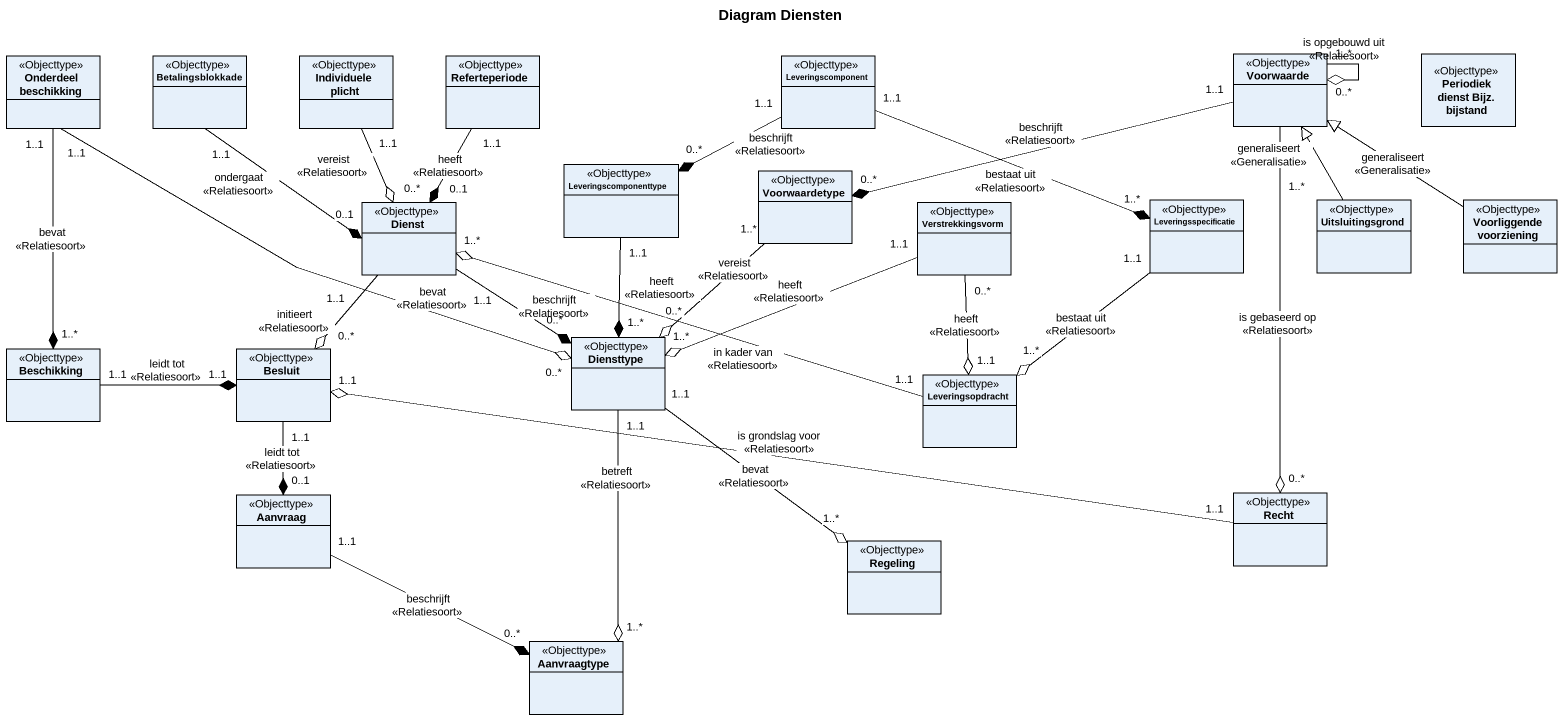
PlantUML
@startuml
title Diagram Diensten
hide circle
hide empty members
class "Onderdeel beschikking" as Onderdeel_beschikking <<Objecttype>>
class Betalingsblokkade <<Objecttype>>
class "Individuele plicht" as Individuele_plicht <<Objecttype>>
class Referteperiode <<Objecttype>>
class Leveringscomponent <<Objecttype>>
class Voorwaarde <<Objecttype>>
class "Periodiek dienst Bijz. bijstand" as Periodiek_dienst_Bijz <<Objecttype>>
class Leveringscomponenttype <<Objecttype>>
class Voorwaardetype <<Objecttype>>
class Dienst <<Objecttype>>
class Verstrekkingsvorm <<Objecttype>>
class Leveringsspecificatie <<Objecttype>>
class Uitsluitingsgrond <<Objecttype>>
class "Voorliggende voorziening" as Voorliggende_voorziening <<Objecttype>>
class Beschikking <<Objecttype>>
class Besluit <<Objecttype>>
class Diensttype <<Objecttype>>
class Leveringsopdracht <<Objecttype>>
class Aanvraag <<Objecttype>>
class Recht <<Objecttype>>
class Regeling <<Objecttype>>
class Aanvraagtype <<Objecttype>>
Voorwaarde "0..*" o-- "1..*" Voorwaarde : is opgebouwd uit\n<<Relatiesoort>>
Leveringscomponenttype "0..*" *-right- "1..1" Leveringscomponent : beschrijft\n<<Relatiesoort>>
Voorwaardetype "0..*" *-right- "1..1" Voorwaarde : beschrijft\n<<Relatiesoort>>
Dienst "0..1" *-up- "1..1" Betalingsblokkade : ondergaat\n<<Relatiesoort>>
Dienst "0..*" o-up- "1..1" Individuele_plicht : vereist\n<<Relatiesoort>>
Dienst "0..1" *-up- "1..1" Referteperiode : heeft\n<<Relatiesoort>>
Leveringsspecificatie "1..*" *-left- "1..1" Leveringscomponent : bestaat uit\n<<Relatiesoort>>
Uitsluitingsgrond -up-|> Voorwaarde : generaliseert\n<<Generalisatie>>
Voorliggende_voorziening -up-|> Voorwaarde : generaliseert\n<<Generalisatie>>
Beschikking "1..*" *-up- "1..1" Onderdeel_beschikking : bevat\n<<Relatiesoort>>
Besluit "0..*" o-up- "1..1" Dienst : initieert\n<<Relatiesoort>>
Besluit "1..1" *-left- "1..1" Beschikking : leidt tot\n<<Relatiesoort>>
Diensttype "0..*" o-left- "1..1" Onderdeel_beschikking : bevat\n<<Relatiesoort>>
Diensttype "1..*" *-up- "1..1" Leveringscomponenttype : heeft\n<<Relatiesoort>>
Diensttype "0..*" o-up- "1..*" Voorwaardetype : vereist\n<<Relatiesoort>>
Diensttype "0..*" *-up- "1..1" Dienst : beschrijft\n<<Relatiesoort>>
Diensttype "1..*" o-right- "1..1" Verstrekkingsvorm : heeft\n<<Relatiesoort>>
Leveringsopdracht "1..1" -left-o "1..*" Dienst : in kader van\n<<Relatiesoort>>
Leveringsopdracht "1..1" o-up- "0..*" Verstrekkingsvorm : heeft\n<<Relatiesoort>>
Leveringsopdracht "1..*" o-up- "1..1" Leveringsspecificatie : bestaat uit\n<<Relatiesoort>>
Aanvraag "0..1" *-up- "1..1" Besluit : leidt tot\n<<Relatiesoort>>
Recht "0..*" o-up- "1..*" Voorwaarde : is gebaseerd op\n<<Relatiesoort>>
Recht "1..1" -left-o "1..1" Besluit : is grondslag voor\n<<Relatiesoort>>
Regeling "1..*" o-up- "1..1" Diensttype : bevat\n<<Relatiesoort>>
Aanvraagtype "1..*" o-up- "1..1" Diensttype : betreft\n<<Relatiesoort>>
Aanvraagtype "0..*" *-left- "1..1" Aanvraag : beschrijft\n<<Relatiesoort>>
@enduml
